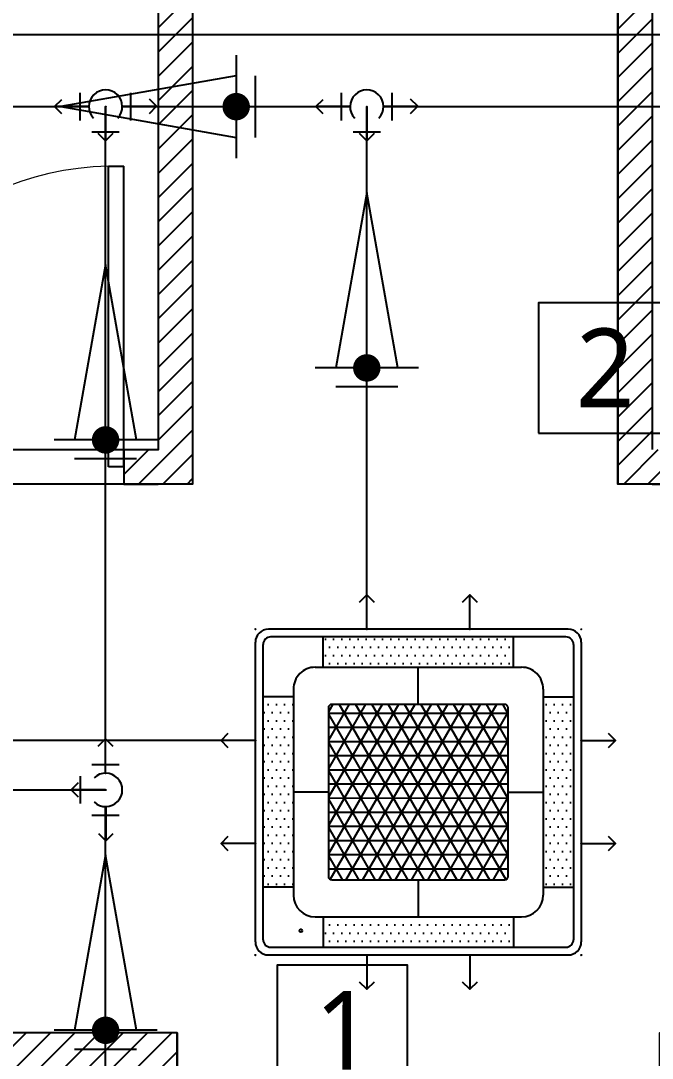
# Model space of a CAD drawing. Extents: x 11551484 to 2613213153046, y -2602833546311 to 14142.
# Drawn here: x 23019918 to 23021758, y -28525168 to -28522143 of the extents above; entities that cross this region are included whole.
import ezdxf
from ezdxf.enums import TextEntityAlignment as Align

# ---------------------------------------------------------------- set-up
doc = ezdxf.new("R2010")
doc.units = 0
doc.header["$LTSCALE"] = 1000
doc.header["$MEASUREMENT"] = 0
doc.header["$PDMODE"] = 35
doc.layers.get('0').update_dxf_attribs({"linetype": 'CONTINUOUS'})
for name, color, linetype in [('DVM_DRAIN', 5, 'CONTINUOUS'), ('DVM_DRAIN_MARK', 7, 'CONTINUOUS'), ('DVM_INDOOR', 7, 'CONTINUOUS'), ('DVM_PIPE', 3, 'CONTINUOUS'), ('DVM_ROOM', 2, 'CONTINUOUS'), ('DVM_UNIT_BP', 7, 'CONTINUOUS'), ('DVM_UNIT_DP', 4, 'CONTINUOUS'), ('DVM_UNIT_LP', 3, 'CONTINUOUS'), ('wall', 3, 'CONTINUOUS'), ('WINDOW', 4, 'CONTINUOUS')]:
    doc.layers.add(name, color=color, linetype=linetype)
doc.styles.add('DVM_DEFAULT', font='malgun.ttf')
pattern_1 = [(45, (-34694.73136349209, 110.6576521303505), (-35.35533905932738, 35.35533905932738), [])]

# ---------------------------------------------------------------- blocks, each defined once
blk = doc.blocks.new('$DorLib2D$00000001')
for p, q in [((0.45, 0.9750000000000001), (0.5000000000000002, 0.9750000000000001)), ((0.45, 0), (0.45, 0.9750000000000001)), ((0.5, 0), (0.5, 0.9750000000000001)), ((0.5, 0), (0.45, 0))]:
    blk.add_line(p, q)
at = {"lineweight": 13}
blk.add_arc((0.475, 0), 0.975, 91.4692835813538, 180, dxfattribs=at)
blk = doc.blocks.new('DVM_BACKGROUND')
at = {"layer": 'wall', "ltscale": 10}
h = blk.add_hatch(dxfattribs=at)
h.set_pattern_fill('_USER', color=256, scale=50, angle=45, pattern_type=0)
h.set_pattern_definition(pattern_1)
h.paths.add_polyline_path([(11488611.33441697, -14250865.27273532), (11488711.33441698, -14250865.27273532), (11488711.33441698, -14248172.45241224), (11488611.33441698, -14248172.45241224), (11488611.33441698, -14250765.27273532), (11488511.33441698, -14250765.27273532), (11488511.33441698, -14250865.27273532)])
h.paths.add_polyline_path([(11486544.75787952, -14247248.96710746), (11487270.15644067, -14247248.96710746), (11487270.15644067, -14247648.06926573), (11486544.75787952, -14247648.06926573)], flags=9)
h = blk.add_hatch(dxfattribs=at)
h.set_pattern_fill('_USER', color=256, scale=50, angle=45, pattern_type=0)
h.set_pattern_definition(pattern_1)
h.paths.add_polyline_path([(11492973.83441698, -14250764.77273528), (11492973.83441697, -14248552.45241224), (11492958.83441697, -14248552.45241224, -0.9999999999999999), (11492883.83441697, -14248552.45241224), (11492873.83441698, -14248552.45241224), (11492873.83441698, -14250764.77273528), (11492773.83441698, -14250764.77273528), (11492773.83441698, -14250865.27273528), (11492973.83441698, -14250865.27273528)])
h.paths.add_polyline_path([(11492921.33441697, -14248514.95241224, -0.414213562373095), (11492958.83441697, -14248552.45241224), (11492973.83441698, -14248552.45241224), (11492973.83441697, -14248172.45241224), (11492873.83441697, -14248172.45241224), (11492873.83441698, -14248552.45241224), (11492883.83441697, -14248552.45241224, -0.414213562373095)])
h.paths.add_polyline_path([(11489951.33441698, -14250865.27273531), (11490051.33441698, -14250865.27273531), (11491051.33441699, -14250865.2727353), (11491873.83441698, -14250865.27273531), (11491873.83441698, -14250764.77273528), (11490051.33441698, -14250764.77273529), (11490051.33441697, -14248422.45241224), (11489951.33441697, -14248422.45241225)])
h = blk.add_hatch(dxfattribs=at)
h.set_pattern_fill('_USER', color=256, scale=50, angle=45, pattern_type=0)
h.set_pattern_definition(pattern_1)
h.paths.add_polyline_path([(11482901.33441697, -14250865.27273537), (11482901.33441697, -14255272.95241223), (11483101.33441704, -14255272.95241223), (11483101.334417, -14252465.27273537), (11483101.334417, -14251665.27273537), (11483101.334417, -14250865.27273537)])
h.paths.add_polyline_path([(11485833.83441697, -14251865.27273535), (11485833.83441697, -14252565.27273535), (11485833.83441697, -14255272.95241223), (11485933.83441697, -14255272.95241223), (11485933.83441697, -14254268.70628947), (11485933.83441697, -14253468.70628947), (11485933.83441697, -14252565.27273534), (11488565.83441695, -14252565.27273533), (11488566.33441695, -14252565.77273533), (11488566.33441695, -14252665.27273532), (11488616.33441695, -14252665.27273532), (11488666.33441695, -14252665.27273532), (11488666.33441694, -14252465.27273532), (11485933.83441697, -14252465.27273535), (11485933.83441696, -14251865.27273534)])
h.paths.add_polyline_path([(11488616.33441698, -14255473.45241223), (11488666.33441698, -14255473.45241222), (11488666.33441698, -14255272.95241222), (11488666.33441697, -14253565.27273532), (11488566.33441696, -14253565.27273533), (11488566.33441698, -14255272.95241223), (11488566.33441698, -14255372.95241223), (11488566.33441698, -14255473.45241223)])
h.paths.add_polyline_path([(11481880.90492341, -14254179.65933639), (11481880.90492341, -14253458.56581121), (11482280.00708168, -14253458.56581121), (11482280.00708168, -14254179.65933639)], flags=9)
for p, q in [((11488611.33441698, -14248172.45241224), (11488611.33441698, -14250765.27273532)), ((11488711.33441698, -14248172.45241224), (11488711.33441698, -14250865.27273532)), ((11489951.33441697, -14248422.45241225), (11489951.33441698, -14250865.27273531)), ((11490051.33441697, -14248422.45241225), (11490051.33441698, -14250764.77273529)), ((11488711.33441698, -14250865.27273532), (11488611.33441697, -14250865.27273532)), ((11490051.33441698, -14250865.27273531), (11489951.33441698, -14250865.27273531)), ((11488666.33441694, -14252465.27273532), (11485933.83441697, -14252465.27273534)), ((11488666.33441695, -14252665.27273532), (11488666.33441695, -14252465.27273532))]:
    blk.add_line(p, q, dxfattribs=at)
for points in [[(11488611.33441698, -14250765.27273532), (11488511.33441698, -14250765.27273532), (11488511.33441698, -14250865.27273532), (11488611.33441698, -14250865.27273532)], [(11490051.33441698, -14250865.27273531), (11491051.33441699, -14250865.2727353)]]:
    blk.add_lwpolyline(points, dxfattribs=at)
at = {"layer": 'WINDOW', "xscale": -900, "yscale": -900, "zscale": -900, "rotation": 180}
blk.add_blockref('$DorLib2D$00000001', (11488061.33441698, -14250815.27273532), dxfattribs=at)
blk = doc.blocks.new('DVM_DP_VEC')
at = {"layer": 'DVM_UNIT_DP', "color": 0}
blk.add_line((0, 0), (100, 0), dxfattribs=at)
blk.add_lwpolyline([(78.78679656440357, 21.21320343559637), (100, 0), (78.78679656440357, -21.21320343559637)], dxfattribs=at)
blk.add_point((0, 0), dxfattribs=at)
blk = doc.blocks.new('DVM_LP_VEC')
at = {"layer": 'DVM_UNIT_LP', "color": 0}
blk.add_line((0, 0), (100, 0), dxfattribs=at)
blk.add_lwpolyline([(78.78679656440357, 21.21320343559637), (100, 0), (78.78679656440357, -21.21320343559637)], dxfattribs=at)
blk.add_point((0, 0), dxfattribs=at)
blk = doc.blocks.new('DVM_ID_CST_WF4W_840X204X840_T')
at = {"layer": 'DVM_INDOOR'}
h = blk.add_hatch(dxfattribs=at)
h.set_pattern_fill('DOTS', color=0, scale=15)
h.set_pattern_definition([(0, (0, 0), (11.90625, 23.8125), [0, -23.8125])])
h.paths.add_polyline_path([(277.4875057097763, 451.6814269191617), (-277.3435554830898, 451.6814269191617), (-277.3435554830899, 363.3891185924401), (277.4875057097764, 363.3891185924401)])
h.paths.add_polyline_path([(-363.9913214610912, 276.7387997253788), (-452.2821236932634, 276.7387997253787), (-452.2821236932634, -278.0882596767043), (-363.9295776869899, -278.0882596767043)])
h.paths.add_polyline_path([(277.4834824804598, -364.7385785458554), (-277.3435554830899, -364.7385785458551), (-277.3435554830899, -453.030886872576), (277.4834824804598, -453.0308868725762)])
h.paths.add_polyline_path([(452.4260739199499, 276.7387997253787), (364.1981993359744, 276.7387997253787), (364.136378861799, -278.0882596767044), (452.4260739199499, -278.0882596767042)])
h = blk.add_hatch(dxfattribs=at)
h.set_pattern_fill('NET3', color=0, scale=13)
h.set_pattern_definition([(0, (0, 0), (0, 41.275), []), (59.99999999999999, (0, 0), (-35.7451985412027, 20.6375), []), (120, (0, 0), (-35.7451985412027, -20.63749999999999), [])])
h.paths.add_polyline_path([(261.2765116632472, 246.0862577089958, 0.4142135623730951), (251.2765116632471, 256.0862577089958), (-251.1365846658946, 256.0862577089959, 0.4142135623730951), (-261.1365846658946, 246.0862577089959), (-261.1365846658946, -247.4357176624109, 0.4142135623730951), (-251.1365846658946, -257.4357176624109), (251.2765116632472, -257.435717662411, 0.4142135623730951), (261.2765116632472, -247.435717662411)])
at = {"layer": 'DVM_INDOOR', "color": 0}
for p, q in [((437.070080349481, 474.3253868761433), (-436.9301533521289, 474.3253868761433)), ((-474.9301533521289, -437.6748468274689), (-474.9301533521289, 436.3253868761433)), ((-452.2821236932635, -431.0308868725761), (-452.2821236932635, 429.6814269191618)), ((430.42607391995, 451.6814269191617), (-430.2821236932635, 451.6814269191617)), ((-277.3435554830899, 363.3891185924401), (-277.3435554830899, 451.6814269191616)), ((277.4875057097764, 363.3891185924401), (277.4875057097764, 451.6814269191616)), ((452.4260739199499, 429.6814269191615), (452.4260739199499, -431.0308868725761)), ((475.070080349481, 436.3253868761435), (475.070080349481, -437.6748468274689)), ((-300.3938862155579, 363.3891185924401), (300.6007672759707, 363.3891185924401)), ((0.06996349867620211, 256.0862577089958), (0.1034405297400554, 363.3891185924401)), ((-363.9913214610911, 276.7387997253788), (-452.2821236932635, 276.7387997253787)), ((-363.9938858217375, 299.782040884275), (-363.9270117510618, -301.1456562540202)), ((364.2007668811713, 299.7820320921216), (364.1338097374042, -301.1456650461736)), ((364.1981993359744, 276.7387997253787), (452.4260739199498, 276.7387997253787)), ((-261.1365846658946, -0.6747299767075106), (-363.9604483006401, -0.6861727016087036)), ((261.2765116632472, -0.6747299767075674), (364.1672878214898, -0.6861943717160437)), ((0.06996349867628737, -257.435717662411), (0.06996349867628737, -364.7385785458553)), ((-363.9295776869899, -278.0882596767043), (-452.2821236932635, -278.0882596767043)), ((364.136378861799, -278.0882596767043), (452.4260739199498, -278.0882596767042)), ((-300.3270121448822, -364.7385785458553), (300.5338101322037, -364.7385785458553)), ((-277.3435554830899, -364.7385785458553), (-277.3435554830899, -453.0308868725761)), ((277.4834824804598, -364.7385785458553), (277.4834824804598, -453.030886872576)), ((-430.2821236932634, -453.0308868725761), (430.4260739199499, -453.0308868725761)), ((-436.9301533521287, -475.6748468274688), (437.070080349481, -475.6748468274688))]:
    blk.add_line(p, q, dxfattribs=at)
blk.add_lwpolyline([(-251.1365846658946, 256.0862577089959), (251.276511663247, 256.0862577089958, -0.414213562373095), (261.2765116632472, 246.0862577089958), (261.2765116632472, -247.435717662411, -0.414213562373095), (251.2765116632472, -257.435717662411), (-251.1365846658946, -257.4357176624109, -0.414213562373095), (-261.1365846658946, -247.4357176624109), (-261.1365846658946, 246.0862577089959, -0.414213562373095)], format="xyb", close=True, dxfattribs=at)
blk.add_circle((-342.5198852014717, -404.9323154055801), 4.242817642283626, dxfattribs=at)
for centre, radius, start, end in [((-436.9301533521289, 436.3253868761433), 38, 90, 180), ((437.070080349481, 436.3253868761433), 38, 0, 90), ((-430.2821236932635, 429.6814269191617), 22, 90, 180), ((430.4260739199499, 429.6814269191615), 22, 0, 90), ((-300.3938862155579, 299.7891185924401), 63.6, 90, 180.0063761447692), ((300.6007672759707, 299.78911859244), 63.6, 359.9936159345816, 90), ((-300.3270121448822, -301.1385785458551), 63.6, 180.0063761447692, 270), ((300.5338101322037, -301.1385785458552), 63.6, 270, 359.9936159345816), ((-436.9301533521289, -437.6748468274688), 38, 180, 270), ((-430.2821236932635, -431.0308868725761), 22, 180, 270), ((430.4260739199499, -431.0308868725761), 22, 270, 0), ((437.070080349481, -437.6748468274688), 38, 270, 0)]:
    blk.add_arc(centre, radius, start, end, dxfattribs=at)
at = {"layer": 'DVM_UNIT_BP'}
for p in [(-474.9301533521289, 474.3253868761433), (475.070080349481, 474.3253868761433), (-474.9301533521289, -475.6748468274689), (475.070080349481, -475.6748468274688)]:
    blk.add_point(p, dxfattribs=at)
at = {"layer": 'DVM_UNIT_DP'}
for p, rotation in [((-150.0700703541743, 474.3253868761433), 90), ((-474.9301533521289, -150.5526935809331), 180), ((149.9299296458255, -475.6748468274687), 270)]:
    blk.add_blockref('DVM_DP_VEC', p, dxfattribs=dict(at, rotation=rotation))
blk.add_blockref('DVM_DP_VEC', (475.0700803541758, 149.4473064190733), dxfattribs=at)
at = {"layer": 'DVM_UNIT_LP'}
for p, rotation in [((149.9299296458255, 474.3253868761433), 90), ((-474.9301533521289, 149.4473064190669), 180), ((-150.0700703541743, -475.6748468274686), 270)]:
    blk.add_blockref('DVM_LP_VEC', p, dxfattribs=dict(at, rotation=rotation))
blk.add_blockref('DVM_LP_VEC', (475.0700803541758, -150.5526935809268), dxfattribs=at)
blk = doc.blocks.new('CAD_AC_D_T')
at = {"layer": 'DVM_DRAIN', "color": 1}
for p, q in [((40.02287726104259, 73.74445834074868), (-40.02287726104259, 73.74445834074868)), ((-73.74445834080689, 40.02287726098439), (-73.74445834080689, -40.02287726098439)), ((73.74445834127255, 40.02287726098439), (73.74445834127255, -40.02287726098439))]:
    blk.add_line(p, q, dxfattribs=at)
at = {"layer": 'DVM_DRAIN', "color": 2}
blk.add_arc((0, 0), 48.77107199999999, 136.3156871818883, 43.68431281811175, dxfattribs=at)
at = {"layer": 'DVM_UNIT_DP', "color": 4, "rotation": 90}
blk.add_blockref('DVM_DP_VEC', (0, 0), dxfattribs=at)
at = {"layer": 'DVM_UNIT_DP', "color": 2, "xscale": -1}
blk.add_blockref('DVM_DP_VEC', (-48.76263796930448, -0.9069742574784954), dxfattribs=at)
at = {"layer": 'DVM_UNIT_DP', "color": 1}
blk.add_blockref('DVM_DP_VEC', (48.771072, 0), dxfattribs=at)
blk = doc.blocks.new('CAD_DRAIN_DIR')
at = {"layer": 'DVM_DRAIN_MARK', "color": 0, "linetype": 'Continuous'}
for p, q in [((-6.59952092973981e-11, -150.3578458413394), (6.59952092973981e-11, 150.3578458413394)), ((-55.55061784064634, -90.21470750475889), (-55.55061784033427, 90.21470750484407)), ((511.2168043320999, -3.553484884001426e-10), (3.959144123655278e-11, 90.21470750479786)), ((-3.959144123655278e-11, -90.2147075048051), (511.2168043320999, -3.553484884001426e-10))]:
    blk.add_line(p, q, dxfattribs=at)
blk = doc.blocks.new('CAD_DRAIN_MARK')
at = {"layer": 'DVM_DRAIN_MARK', "color": 0}
blk.add_lwpolyline([(-190, -190), (190, -190), (190, 190), (-190, 190)], close=True, dxfattribs=at)
at = {"layer": 'DVM_DRAIN_MARK', "color": 0, "ltscale": 0.05, "style": 'DVM_DEFAULT'}
blk.add_attdef('S', text='', height=230, dxfattribs=at).set_placement((5, 6.110667527536862e-13), align=Align.MIDDLE_CENTER)
blk = doc.blocks.new('260514_슬하신경정신과의원(에어컨 오봉수)')
at = {"layer": 'DVM_DRAIN'}
for points in [[(11487800.69156719, -14249764.66723203), (11488409.35314581, -14249764.66723203)], [(11488458.12398777, -14251708.14479904), (11488458.12398777, -14249764.66723203)], [(11488506.89482972, -14249764.66723203), (11489170.62496971, -14249764.66723203)], [(11489219.39581166, -14251288.29870505), (11489219.39581166, -14249764.66723203)], [(11489268.16665362, -14249764.66723203), (11492207.06290035, -14249764.66723203)], [(11485233.83441697, -14252479.62490825), (11485233.83441697, -14251756.91564099), (11488458.12398777, -14251756.91564099)], [(11488458.12398777, -14253110.10704541), (11488458.12398777, -14251805.68648295)]]:
    blk.add_lwpolyline(points, dxfattribs=at)
at = {"layer": 'DVM_DRAIN_MARK', "color": 2}
for points in [[(11488838.75989972, -14249764.66723203, 0, 0, 0), (11488818.75989972, -14249764.66723203, 40, 40, -1), (11488858.75989972, -14249764.66723203, 40, 40, -1), (11488818.75989972, -14249764.66723203, 0, 0, 0), (11488838.75989972, -14249764.66723203, 0, 0, 0), (11488838.75989972, -14249264.66723203, 0, 0, 0)], [(11489219.39581166, -14250526.48296854, 0, 0, 0), (11489199.39581166, -14250526.48296854, 40, 40, -1), (11489239.39581166, -14250526.48296854, 40, 40, -1), (11489199.39581166, -14250526.48296854, 0, 0, 0), (11489219.39581166, -14250526.48296854, 0, 0, 0), (11489719.39581166, -14250526.48296854, 0, 0, 0)], [(11488458.12398777, -14250736.40601553, 0, 0, 0), (11488438.12398777, -14250736.40601553, 40, 40, -1), (11488478.12398777, -14250736.40601553, 40, 40, -1), (11488438.12398777, -14250736.40601553, 0, 0, 0), (11488458.12398777, -14250736.40601553, 0, 0, 0), (11487958.12398777, -14250736.40601553, 0, 0, 0)], [(11488458.12398777, -14252457.89676418, 0, 0, 0), (11488438.12398777, -14252457.89676418, 40, 40, -1), (11488478.12398777, -14252457.89676418, 40, 40, -1), (11488438.12398777, -14252457.89676418, 0, 0, 0), (11488458.12398777, -14252457.89676418, 0, 0, 0), (11488958.12398777, -14252457.89676418, 0, 0, 0)]]:
    blk.add_lwpolyline(points, format="xyseb", dxfattribs=at)
at = {"layer": 'DVM_PIPE'}
for points in [[(11482400.00576033, -14251242.54006733), (11482474.45683284, -14251242.54006733, 0.414213562373095), (11482624.45683284, -14251092.54006733), (11482624.45683284, -14249704.26359449, -0.414213562373095), (11482774.45683284, -14249554.26359449), (11499259.64674049, -14249554.26359449)], [(11488894.53572867, -14251613.17678551), (11483822.15592777, -14251613.17678551, -0.414213562373095), (11483672.15592777, -14251463.17678551), (11483672.15592778, -14251263.17678551)]]:
    blk.add_lwpolyline(points, format="xyb", dxfattribs=at)
at = {"layer": 'DVM_ROOM'}
for points in [[(11485933.83441697, -14252454.42267964), (11488666.33441695, -14252465.27273532), (11488666.33441698, -14258567.45241224), (11490073.85301157, -14258567.45241225), (11490073.85301157, -14252465.27273531), (11496759.24147333, -14252465.27273531), (11496759.24147333, -14255877.95241211), (11498137.36454859, -14255877.95241224), (11498137.36454859, -14254777.45241224), (11503179.33441697, -14254777.45241224), (11503179.33441697, -14249068.2155909), (11496901.33441697, -14249068.2155909), (11496901.33441697, -14248372.45241224), (11496201.33441697, -14248372.45241224), (11496201.33441697, -14248172.45241224), (11492973.83441697, -14248172.45241224), (11492973.83441697, -14250865.27273528), (11489951.33441698, -14250865.27273528), (11489951.33441697, -14248172.45241224), (11488711.33441698, -14248191.99843914), (11488711.33441698, -14250865.27273532), (11485933.83441696, -14250865.27273535)], [(11483101.33441697, -14248215.85486777), (11488611.33441698, -14248215.85486777), (11488611.33441698, -14250765.27273532), (11483101.33441697, -14250765.27273532)]]:
    blk.add_lwpolyline(points, close=True, dxfattribs=at)
blk.add_blockref('DVM_BACKGROUND', (0, 0))
at = {"layer": 'DVM_DRAIN'}
for p, rotation in [((11488458.12398777, -14249764.66723203), 180), ((11489219.39581166, -14249764.66723203), 180), ((11488458.12398777, -14251756.915641), 90)]:
    blk.add_blockref('CAD_AC_D_T', p, dxfattribs=dict(at, rotation=rotation))
at = {"layer": 'DVM_DRAIN_MARK', "color": 7}
for p, rotation in [((11488838.75989972, -14249764.66723203), 180), ((11489219.39581166, -14250526.48296854), 90), ((11488458.12398777, -14250736.40601553), 90), ((11488458.12398777, -14252457.89676418), 90)]:
    blk.add_blockref('CAD_DRAIN_DIR', p, dxfattribs=dict(at, rotation=rotation))
at = {"layer": 'DVM_DRAIN_MARK', "color": 1}
for p, values in [((11489909.39581166, -14250526.48296854), {'S': '2'}), ((11489148.12398777, -14252457.89676418), {'S': '1'})]:
    blk.add_blockref('CAD_DRAIN_MARK', p, dxfattribs=at).add_auto_attribs(values)
at = {"layer": 'DVM_INDOOR', "color": 1}
blk.add_blockref('DVM_ID_CST_WF4W_840X204X840_T', (11489369.46588202, -14251762.62409193), dxfattribs=at)

msp = doc.modelspace()

# ---------------------------------------------------------------- block references
at = {"layer": 'wall', "ltscale": 10}
msp.add_blockref('260514_슬하신경정신과의원(에어컨 오봉수)', (11531707, -14272629), dxfattribs=at)

doc.saveas('drawing.dxf')
